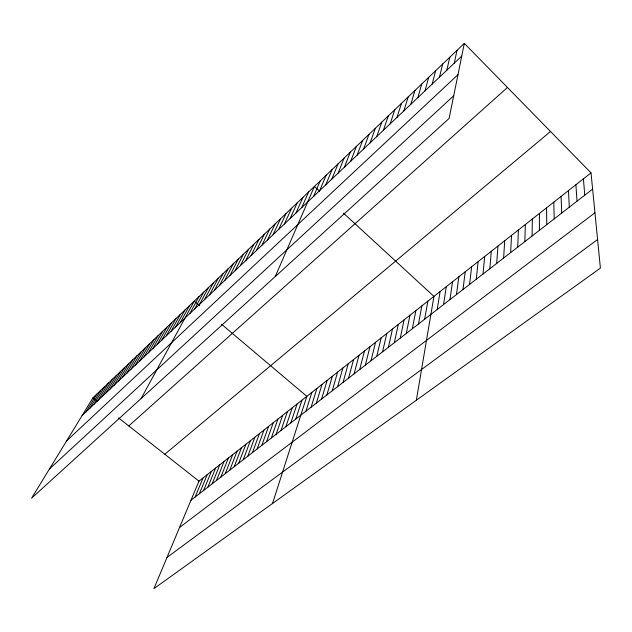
<?xml version="1.0" encoding="UTF-8"?>
<svg xmlns="http://www.w3.org/2000/svg" width="632" height="632" viewBox="0 0 632 632"><rect width="100%" height="100%" fill="white"/><g stroke="black" fill="none" stroke-linecap="round" stroke-linejoin="round"><path stroke-width="0.95" d="M539.38 230.348L539.428 213.426M532.081 236.005L532.349 218.996M524.86 241.598L525.334 224.51M517.711 247.136L518.398 229.969M510.632 252.618L511.525 235.373M503.625 258.046L504.715 240.729M496.681 263.425L497.969 246.03M489.816 268.742L491.293 251.275M483.014 274.012L484.681 256.481M476.275 279.233L478.132 261.632M469.6 284.4L471.638 266.736M462.995 289.519L465.207 271.792M456.454 294.583L458.84 276.8M449.968 299.608L452.528 281.761M443.553 304.577L446.279 286.675M437.194 309.506L440.085 291.55M416.338 400.253L433.947 296.376L343.516 213.189M424.657 319.215L427.864 301.156M418.471 324.003L421.844 305.896M412.348 328.751L415.872 310.589M406.281 333.451L409.955 315.242M464.323 43.363L449.107 118.429L31.6 498.158L92.983 397.781L464.323 43.363L591.015 172.868L600.4 268.11L153.916 588.637L198.969 481.142L591.015 172.868M400.269 338.104L404.085 319.855M454.234 63.184L457.039 50.315M394.313 342.718L398.279 324.421M388.411 347.292L392.512 328.956M382.565 351.819L386.808 333.443M446.8 70.223L449.834 57.196M376.775 356.306L381.143 337.891M371.031 360.753L375.534 342.307M439.453 77.183L442.7 63.998M365.336 365.162L369.973 346.676M359.695 369.538L364.467 351.013M432.185 84.064L435.646 70.729M354.102 373.868L359 355.31M348.564 378.157L353.58 359.568M424.996 90.874L428.67 77.396M343.073 382.415L348.208 363.795M337.63 386.626L342.884 367.982M417.878 97.612L421.757 83.985M332.235 390.805L337.607 372.13M326.878 394.953L332.369 376.245M410.847 104.272L414.924 90.51M321.577 399.061L327.178 380.33M316.324 403.137L322.028 384.382M403.88 110.869L408.154 96.973M311.11 407.174L316.924 388.396M305.935 411.171L311.86 392.377M396.991 117.386L401.454 103.364M272.526 503.491L306.844 396.319L221.548 324.248M295.8 419.032L301.93 400.19M390.173 123.84L394.826 109.692M290.823 422.887L297.048 404.022M285.893 426.703L292.213 407.822M280.995 430.495L287.418 411.598M383.434 130.232L388.269 115.956M276.144 434.255L282.654 415.343M271.333 437.984L277.938 419.056M376.759 136.552L381.775 122.15M266.554 441.681L273.253 422.737M261.822 445.347L268.608 426.387M370.147 142.808L375.345 128.288M257.121 448.989L263.994 430.013M363.613 148.994L368.977 134.363M252.468 452.599L259.42 433.607M247.847 456.178L254.886 437.178M357.143 155.124L362.673 140.383M243.257 459.725L250.383 440.717M238.714 463.248L245.911 444.233M350.736 161.192L356.432 146.34M234.203 466.748L241.479 447.717M229.724 470.208L237.087 451.177M225.284 473.652L232.718 454.606M344.401 167.188L350.254 152.233M220.876 477.065L228.389 458.01M216.507 480.454L224.091 461.392M338.12 173.136L344.132 158.071M212.17 483.812L219.825 464.749M207.865 487.146L215.591 468.075M331.911 179.014L338.081 163.854M203.591 490.456L211.388 471.377M199.357 493.734L207.217 474.656M325.757 184.844L332.077 169.581M195.146 496.997L203.077 477.911M319.666 190.603L326.136 175.254M313.638 196.315L320.25 180.87M275.252 276.555L314.42 186.432L319.634 191.227M301.756 207.565L308.645 191.946M295.902 213.11L302.925 197.405M290.104 218.601L297.261 202.809M284.368 224.036L291.652 208.165M278.68 229.416L286.091 213.466M273.048 234.748L280.584 218.727M267.47 240.034L275.133 223.933M261.948 245.263L269.722 229.092M256.474 250.446L264.366 234.203M251.054 255.581L259.057 239.275M245.682 260.661L253.803 244.292M240.358 265.701L248.589 249.269M235.088 270.693L243.423 254.198M229.866 275.639L238.303 259.081M224.692 280.537L233.232 263.923M219.565 285.395L228.207 268.719M214.485 290.207L223.222 273.474M209.445 294.978L218.277 278.191M204.46 299.702L213.387 282.867M199.515 304.379L208.528 287.497M194.609 309.024L203.717 292.087M189.75 313.622L198.946 296.645M141.118 398.547L194.221 301.156L199.728 305.809M180.223 322.644L189.592 305.572M175.554 327.068L185.002 309.957M170.924 331.452L180.452 314.302M166.335 335.797L175.933 318.607M161.776 340.111L171.462 322.881M157.265 344.385L167.022 327.115M152.794 348.619L162.621 331.318M148.354 352.822L158.253 335.481M143.954 356.985L153.924 339.613M139.593 361.117L149.626 343.713M135.264 365.217L145.368 347.782M130.974 369.278L141.141 351.811M126.716 373.307L136.954 355.816M122.497 377.304L132.791 359.782M118.31 381.27L128.667 363.716M114.155 385.204L124.575 367.627M110.039 389.099L120.522 371.498M105.955 392.97L116.493 375.345M101.902 396.801L112.496 379.153M97.889 400.609L108.53 382.937M93.899 404.385L104.596 386.697M89.942 408.13L100.693 390.418M86.015 411.843L96.822 394.115M82.128 415.532L461.747 56.074M66.597 440.923L457.979 74.663M49.462 468.952L453.705 95.764M128.778 425.936L507.464 87.461M164.802 454.266L550.519 131.472M190.975 500.228L592.611 189.118M179.559 527.467L594.949 212.794M166.982 557.463L597.58 239.536M92.983 397.781L97.407 401.265M118.634 417.957L198.969 481.142M583.415 178.84L584.766 195.193M575.902 184.749L577.008 201.205M568.46 190.603L569.321 207.154M561.09 196.394L561.722 213.047M553.798 202.129L554.201 218.87M546.577 207.81L546.751 224.644"/></g></svg>
